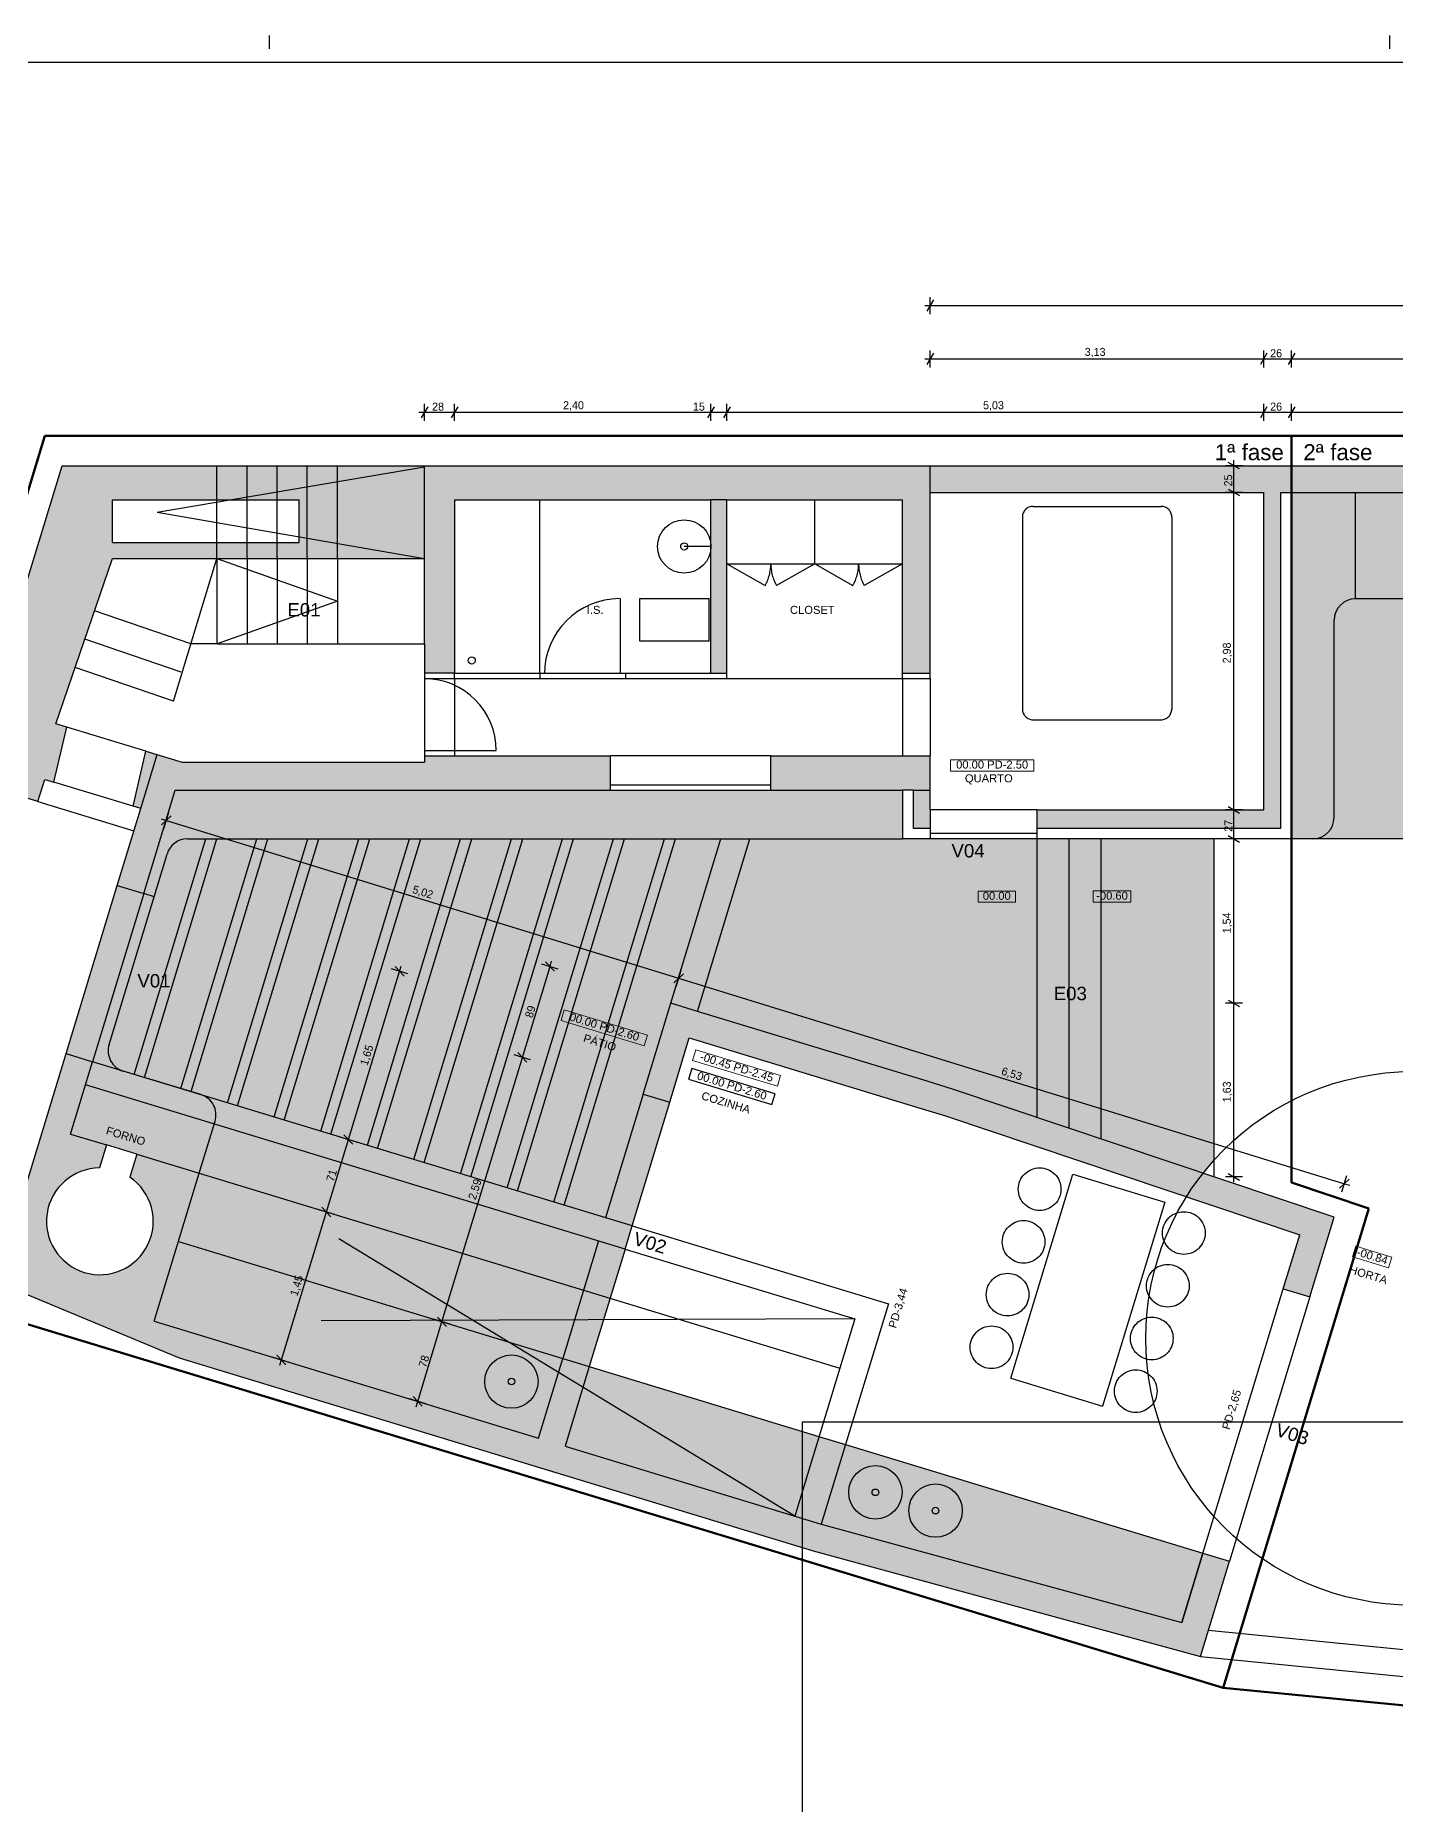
# Model space of a CAD drawing. Header units: metres. Extents: x 0 to 1.05, y 0 to 0.59.
# Drawn here: x 0.1712 to 0.4262, y 0.2624 to 0.594 of the extents above; entities that cross this region are included whole.
import ezdxf
from ezdxf.xclip import XClip

# ---------------------------------------------------------------- set-up
doc = ezdxf.new("R2010")
doc.units = ezdxf.units.M
doc.header["$MEASUREMENT"] = 0
doc.header["$XCLIPFRAME"] = 0
for name, pattern in [('J-Tracejado Curto', [0.00105, 0.0007, -0.0003499999999999999]), ('J-Tracejado Largo', [0.0036, 0.0024, -0.0012]), ('Ponteado', [0.00025, 0, -0.00025]), ('Wipeout_Contour', [1, 0, -1])]:
    doc.linetypes.add(name, pattern=pattern)
for name, color, linetype in [('A-Folha rótulo', 7, 'Continuous'), ('A-Percursos', 7, 'Continuous'), ('A-Processo Vinha', 7, 'Continuous')]:
    doc.layers.add(name, color=color, linetype=linetype)
doc.styles.add('GENERATED_STYLE_2', font='')
doc.styles.add('GENERATED_STYLE_4', font='')
doc.styles.get('GENERATED_STYLE_2').set_extended_font_data('Swis721 BT')
doc.styles.get('GENERATED_STYLE_4').set_extended_font_data('Arial')
picture_1 = doc.add_image_def('image1.jpg', size_in_pixel=(3264, 2448))

# ---------------------------------------------------------------- blocks, each defined once
blk = doc.blocks.new('Desenho_1_2', base_point=(-1.335628882777242, -1.184958488912059))
at = {"color": 254, "linetype": 'Wipeout_Contour', "lineweight": 0, "ltscale": 3.864155545903943}
blk.add_wipeout([(0, 0), (1.054999999999999, 0), (1.054999999999999, 0.5939999999999417), (0, 0.5939999999999417)], dxfattribs=at)
at = {"layer": 'A-Percursos', "linetype": 'Continuous', "lineweight": 0, "ltscale": 1000, "true_color": 0xe5e5e5}
for points in [[(0.09754132477195476, 0.4729252876885703), (0.1062734910135223, 0.5016263202959457), (0.1670240100324683, 0.4831432350846268), (0.1585247015573426, 0.455207563346782, 0.4142135623730951), (0.1590572046604297, 0.4542093447108098), (0.1688155557469373, 0.4512404081886767), (0.1716856590076743, 0.4503671915645202), (0.1729540901467632, 0.4545362926187237), (0.1746761521032043, 0.4540123626442303), (0.1770741877365276, 0.4643355216131899), (0.1750651154540157, 0.4649467732500985), (0.1856560805117473, 0.4959413389196194), (0.2106560805117537, 0.4959413389196203), (0.210656080511753, 0.4989413389196291), (0.1856560805117529, 0.4989413389196216), (0.1856560805117522, 0.50694133891962), (0.1940560805117413, 0.5069413389196202), (0.1940560805117424, 0.5133413389196209), (0.1762116537829417, 0.5133413389196197), (0.1685375855143401, 0.4881180807365717), (0.1028122208434494, 0.5081147414297624), (0.09256647912000915, 0.4744388631704424)], [(0.1940560787399004, 0.5133413330959005), (0.1940560846487038, 0.5069413363361073), (0.2076035344041294, 0.5069413366995854), (0.2441227460465769, 0.5131413369596143), (0.2441227445006917, 0.5069413369116431), (0.2497560795192879, 0.5069413370803573), (0.281087576534105, 0.5069413379947516), (0.2846875765341059, 0.5069413380845995), (0.3389321184844665, 0.5069413417748196), (0.3389321184844658, 0.5083413382951567), (0.3389321184844658, 0.5133413403906939), (0.336132116989976, 0.5133413404719178), (0.2497560870349638, 0.5133413361210699)], [(0.2441227471784124, 0.4959413389196214), (0.244122747178418, 0.513141338919622), (0.2076035314921434, 0.5069413389196189), (0.2206560805117466, 0.5069413389196202), (0.2206560805117483, 0.5000191019023104)], [(0.2441227445835359, 0.5069413362732911), (0.2441227417579936, 0.4959413432614486), (0.2497560791372264, 0.4959413404359063), (0.2497560791372264, 0.5069413376860621)], [(0.3389321184844665, 0.5069413417748196), (0.3361321163375299, 0.5069413414312078), (0.3337321184844722, 0.5069413405451981), (0.3337321184844408, 0.4744151254817424), (0.3389321184844394, 0.4744151254817424)], [(0.2441227471784055, 0.4959413389196228), (0.2206560805117457, 0.5000191019023104), (0.2206560805117492, 0.49894133891962), (0.2106560805117534, 0.4989413389196184), (0.2106560805117472, 0.4959413389196214), (0.2168560805117485, 0.4959413389196217)], [(0.1891936366734539, 0.4433239282863559), (0.1865520356744201, 0.4346414681338047), (0.1915268803051648, 0.4331278918195804), (0.1941684836910103, 0.4418103539611413), (0.1962996558711769, 0.4488151242112526), (0.1987345581864983, 0.4577413390938461), (0.1919030549472462, 0.4598239026615385), (0.1895050189267296, 0.4495007422199533), (0.1909400707291733, 0.449064134700528)], [(0.2790321184844207, 0.4589413389200323), (0.2441227471784053, 0.4589413389200578), (0.2441227471784053, 0.4577413389200646), (0.1987345581391042, 0.457741338920101), (0.197306653260952, 0.4525067199811457), (0.1974228063739714, 0.4525067186032958), (0.2790321184844207, 0.4525067186032321)], [(0.3389321184844267, 0.4589413389199881), (0.3090321184844291, 0.4589413389200101), (0.3090321184844211, 0.4525067186032088), (0.3337321184844255, 0.4525067186031888), (0.3357321187496638, 0.4525067186031873), (0.3389321184844212, 0.4525067186031873)], [(0.1632333842091649, 0.3662427035192051), (0.1617198087272931, 0.3612678578672599), (0.1981389960400199, 0.346110967732034), (0.2640040146111295, 0.3260718179378523), (0.2655175900930007, 0.3310466635897971), (0.1934779982484909, 0.3529644008561315), (0.2019190922820064, 0.3807087323765947), (0.1902473390216739, 0.3842598133148323), (0.1889344263955799, 0.3799445097521519, -6.513130671390904), (0.1831942198741059, 0.3816909430004651), (0.1845071325001995, 0.3860062465631455), (0.1778102248918119, 0.3880437520195115), (0.1819368837776121, 0.4016073246731178), (0.1769620381256669, 0.4031209001549896), (0.1664026834419117, 0.3684142334806169), (0.1644892812680867, 0.3689963778967214), (0.1636160646439297, 0.3661262746359839)]]:
    blk.add_hatch(color=254, dxfattribs=at).paths.add_polyline_path(points)
at = {"layer": 'A-Percursos', "linetype": 'Continuous', "lineweight": 0, "ltscale": 1000}
for color, points in [(9, [(0.3389321184844658, 0.5083413312119054), (0.401436473669682, 0.5083413388823372), (0.4014364702003792, 0.4842456746702195), (0.4046364724029061, 0.4849984609443103), (0.4046364670130034, 0.5083413392750349), (0.5256725102703541, 0.5083413417592189), (0.5308725079040388, 0.5083413358744642), (0.6023100369945367, 0.5083413415536937), (0.610830744631071, 0.5083413409207975), (0.6190912992168625, 0.5083413389198952), (0.6983889834069066, 0.508341338919964), (0.6985889834069097, 0.5083413389199696), (0.7021005751976532, 0.5083413389199731), (0.7300127710821966, 0.5083413389199989), (0.731249496960972, 0.50834133892), (0.8010636832067473, 0.5083413389200653), (0.7942563616060365, 0.4377271251151489), (0.7940545495969964, 0.4356336738004258), (0.7902466720944124, 0.3961335161933104), (0.7952227606608826, 0.3956451079842773), (0.7994308319475683, 0.4385185385066679), (0.7996398842300718, 0.4406484426596322), (0.806774766738243, 0.5133413389200641), (0.7349698246787408, 0.5133413389199821), (0.7333643574459945, 0.513341338919981), (0.7021005751976532, 0.5133413389199584), (0.6985889834069101, 0.5133413389199553), (0.6108307426847055, 0.5133413394773074), (0.525672509187695, 0.5133413349736387), (0.3389321184844658, 0.5133413403906939)]), (252, [(0.2978245534469717, 0.5069413376860636), (0.2978245534469717, 0.4744151251325692), (0.300824553210749, 0.4744151251325692), (0.300824553210749, 0.5069413376860636)]), (252, [(0.2441227417579936, 0.4959413432614486), (0.2441227472251606, 0.4744151254817466), (0.2497560791372264, 0.4744151254817475), (0.2497560791372264, 0.4959413432614486)]), (9, [(0.3589321198819304, 0.4453814578699284), (0.4046364719891196, 0.4453814578530548), (0.4046364715095072, 0.448815125316582), (0.4046364724029061, 0.4849984609443103), (0.4014364702003792, 0.4842456746702195), (0.401436470884601, 0.4488151250073245), (0.3589321198819297, 0.4488151247888208)]), (9, [(0.3357321187496638, 0.445381457878494), (0.3389321184844181, 0.4453814578773125), (0.3389321184844181, 0.4488151254817483), (0.3389321184844212, 0.4525067186031873), (0.3357321187496638, 0.4525067186031873)]), (252, [(0.2851387442872604, 0.3955378062166497), (0.2901135897263967, 0.3940242309282711), (0.2952917880236303, 0.4110440204117207), (0.2903169423539425, 0.4125575961947427)]), (252, [(0.2952917878709984, 0.4110440207128712), (0.2937782123891266, 0.406069175060926), (0.3368297613001896, 0.3929709256985743), (0.3383433367820616, 0.3979457713505201)]), (252, [(0.3383433367820612, 0.3979457713505195), (0.3368297613001896, 0.3929709256985743), (0.3418046069521345, 0.3914573502167025), (0.3433181824340148, 0.3964321958686452)]), (252, [(0.3418046072070569, 0.3914573494068425), (0.4081915386060813, 0.3691688934337807), (0.4097051138698808, 0.3741437383689614), (0.3433181828226841, 0.3964321954984182)]), (252, [(0.4081915386060813, 0.3691688934337807), (0.4131228999771617, 0.3675132598852746), (0.4146364752148248, 0.3724881047345567), (0.4097051138698808, 0.3741437383689614)]), (252, [(0.4081915392108424, 0.3691688942080527), (0.4051090609326611, 0.3590373517841243), (0.4100836650985213, 0.357523849803816), (0.4131228999771617, 0.3675132600121489)]), (252, [(0.2704924357449459, 0.3295330881079253), (0.2750331621905611, 0.344457625063761), (0.2700583165386161, 0.3459712005456324), (0.2655175900930007, 0.3310466635897971)]), (252, [(0.2640040146111295, 0.3260718179378523), (0.3120304091741373, 0.3114599930936288), (0.3135439846560086, 0.3164348387455735), (0.2704924357449459, 0.3295330881079253), (0.2655175900930007, 0.3310466635897971)]), (252, [(0.3120304091741373, 0.3114599930936288), (0.3170052548260753, 0.309946417611759), (0.389574322514362, 0.2901133947292813), (0.3950032371102219, 0.3079572436125855), (0.3900286328374449, 0.3094707456558794), (0.386070050807934, 0.2964596108738686), (0.3185188303079534, 0.3149212632637013), (0.3135439846560086, 0.3164348387455735)])]:
    blk.add_hatch(color=color, dxfattribs=at).paths.add_polyline_path(points)
at = {"layer": 'A-Percursos', "linetype": 'Continuous', "lineweight": 0, "ltscale": 1000, "true_color": 0x595505}
for points in [[(0.5308725079040388, 0.5083413358744642), (0.4066364710104087, 0.5083413381991684), (0.4066364754590319, 0.443381458571265), (0.4106364754590319, 0.443381458571265, 0.4142135623730951), (0.4146364754590324, 0.4473814585712637), (0.4146364754590335, 0.4843814585711428, -0.4142135623730951), (0.4186364754590339, 0.4883814585711446), (0.5765005751976424, 0.4883814585711386), (0.5845005751976431, 0.4883814585711379), (0.6679244866313803, 0.4883814585711357, -0.4142135623730951), (0.6719244866313745, 0.4843814585711419), (0.6719244866313776, 0.4433814585712645), (0.6719244866313807, 0.4027229340167562), (0.6739149220579708, 0.4025275707331442), (0.6974035708290627, 0.4002221357060805), (0.6974035708290622, 0.4052461615091387), (0.6974035708290627, 0.4213230463103412), (0.697403570829064, 0.5083413390248992), (0.5845979008515156, 0.508341340130446), (0.5845005751976438, 0.5083413401378547)], [(0.1865520356744201, 0.4346414673014518), (0.1769620381256667, 0.4031209001549896), (0.1819368837776121, 0.4016073246731178), (0.1806139717163835, 0.3972591547968651), (0.1778102248918119, 0.3880437520195115), (0.1845071325001995, 0.3860062465631455), (0.1902473390216739, 0.3842598133148323), (0.1980905859819968, 0.3818735390205197), (0.1980905859819968, 0.3966926299652618), (0.1876770902990872, 0.3998608914248043, -0.4142135623730951), (0.1850145747836462, 0.404851984604663), (0.1958742492354355, 0.4405457474034755, -0.3301271688888013), (0.1997010535830857, 0.4433814585712661), (0.1974228063739714, 0.4525067186032958), (0.1915268813263655, 0.4331278918195804)], [(0.1997010535830857, 0.4433814585712661), (0.3337321184844255, 0.4433814588246008), (0.3337321184844255, 0.4525067185076681), (0.1973066533079799, 0.4525067199811457)], [(0.1980905859819968, 0.3818735390205197), (0.2019190922820064, 0.3807087323765947), (0.2028424808476283, 0.383743741628368), (0.2047228391065785, 0.3899241351539482), (0.2048814623355981, 0.3904455006825511, 0.4142135623730951), (0.202218946820157, 0.3954365938624098), (0.1980905859819968, 0.3966926299652618)], [(0.2700583165386161, 0.3459712005456324), (0.1980187246941063, 0.3678889378119672), (0.1934779982484909, 0.3529644008561315), (0.2655175900930007, 0.3310466635897971)], [(0.2750331621905611, 0.344457625063761), (0.2704924357449459, 0.3295330881079253), (0.3185188303079538, 0.314921263263702), (0.3230595567535692, 0.3298458002195372)], [(0.3230595567535692, 0.3298458002195375), (0.3185188303079538, 0.3149212632637017), (0.386070050807934, 0.2964596108738689), (0.3900286328374449, 0.3094707456558794)]]:
    blk.add_hatch(color=58, dxfattribs=at).paths.add_polyline_path(points)
at = {"layer": 'A-Percursos', "linetype": 'Continuous', "lineweight": 0, "ltscale": 1000, "true_color": 0x2c2a02}
for points in [[(0.4146364754590321, 0.4473814585712645, -0.4142135623730951), (0.4106364754590319, 0.4433814585712652), (0.4307321184844755, 0.4433814585712652), (0.4307321184844755, 0.4453814585712643), (0.5892515705188162, 0.4453814585712641), (0.5892515705188162, 0.4433814585712645), (0.6719244866313776, 0.4433814585712645), (0.6719244866313745, 0.4843814585711446, 0.4142135623730951), (0.6679244866313776, 0.4883814585711357), (0.4186364754590339, 0.4883814585711446, 0.4142135623730951), (0.4146364754590335, 0.4843814585711441)], [(0.1850145747836462, 0.4048519846046628, 0.4142135623730951), (0.1876770902990874, 0.3998608914248041), (0.202218946820157, 0.3954365938624098, -0.4142135623730951), (0.2048814623355981, 0.3904455006825509), (0.2047228391065785, 0.3899241351539482), (0.2028424808476277, 0.3837437416283671), (0.2019190922820064, 0.3807087323765947), (0.1980187246941063, 0.3678889378119672), (0.2244434023472104, 0.3598493428153937), (0.2598661396079081, 0.3490721267227459), (0.2700583165386161, 0.3459712005456324), (0.2750331621905611, 0.344457625063761), (0.2817372766030333, 0.3664928224057415), (0.2830601886642619, 0.3708409922819949), (0.2901135897263967, 0.3940242309282711), (0.2851387440385995, 0.3955378062923034), (0.2903169422190532, 0.4125575961947427), (0.2952917878709986, 0.4110440207128716), (0.3331771509127341, 0.3995175612740018), (0.3427441617818592, 0.3966068391934792), (0.3433181748208807, 0.3964321981849088), (0.3561321184845199, 0.3921301009271931), (0.3621321184845216, 0.3901156872366176), (0.3681321184845234, 0.3881012735460418), (0.3900850792496189, 0.3807308834230363, -0.01589452107274933), (0.3921321184844748, 0.3831619240073798), (0.3921321184844748, 0.443381458571265), (0.3337321184844255, 0.4433814579900026), (0.1997010535830857, 0.4433814585712661, 0.3301271688888421), (0.1958742492354355, 0.4405457474034755)]]:
    blk.add_hatch(color=38, dxfattribs=at).paths.add_polyline_path(points)
at = {"color": 169, "linetype": 'J-Tracejado Largo', "lineweight": 50, "ltscale": 1000, "true_color": 0x1f3355}
for p, q in [((0.172966845033736, 0.5189207519729151), (0.1262961495362753, 0.3655615056445649)), ((0.3389321126290438, 0.5189207519729151), (0.172966845033736, 0.5189207519729151)), ((0.3389321126290438, 0.5189207519729151), (0.813985082731325, 0.5189207519729151)), ((0.4066364666034852, 0.3789466625092383), (0.4066364666034852, 0.5189207519729151)), ((0.4211572897295134, 0.3740715195324603), (0.4066364666034852, 0.3789466625092383)), ((0.3938326941474139, 0.2842605980139711), (0.4211572897295134, 0.3740715195324603)), ((0.1262961495362753, 0.3655615056445649), (0.3938326941474139, 0.2842605980139711)), ((0.7871637394797693, 0.2456547522083539), (0.3938326941474139, 0.2842605980139711))]:
    blk.add_line(p, q, dxfattribs=at)
at = {"linetype": 'Continuous', "ltscale": 1000}
for p, q in [((0.1685375894070522, 0.4881180841409765), (0.1762116529426839, 0.5133413355625486)), ((0.1762116529426839, 0.5133413355625486), (0.2497560731975535, 0.5133413355625486)), ((0.2497560731975535, 0.5133413355625486), (0.8067747653064865, 0.5133413355625486)), ((0.3389321126290438, 0.5083413384682778), (0.3389321126290438, 0.5133413355625486)), ((0.3389321126290438, 0.5083413384682778), (0.4014364702542732, 0.5083413384682778)), ((0.3389321126290438, 0.4734151205207062), (0.3389321126290438, 0.5083413384682778)), ((0.4014364702542732, 0.4488151178384946), (0.4014364702542732, 0.5083413384682778)), ((0.4046364740540729, 0.4453814566793024), (0.4046364740540729, 0.5083413384682778)), ((0.4046364740540729, 0.5083413384682778), (0.4066364666034852, 0.5083413384682778)), ((0.4066364666034852, 0.5083413384682778), (0.8010636876981847, 0.5083413384682778)), ((0.4066364823242253, 0.4433814641298901), (0.4066364823242253, 0.5083413384682778)), ((0.4186364690621792, 0.4883814536990672), (0.4186364690621792, 0.5083413384682778)), ((0.1856560761777887, 0.4989413420445599), (0.1856560761777887, 0.5069413436836893)), ((0.1856560761777887, 0.5069413436836893), (0.2206560872791644, 0.5069413436836893)), ((0.2206560872791644, 0.4989413420445599), (0.2206560872791644, 0.5069413436836893)), ((0.2497560731975535, 0.5069413436836893), (0.2497560731975535, 0.4744151325161524)), ((0.2497560731975535, 0.5069413436836893), (0.2978245468552556, 0.5069413436836893)), ((0.2657588118845812, 0.4744151325161524), (0.2657588118845812, 0.5069413436836893)), ((0.2978245468552556, 0.4744151325161524), (0.2978245468552556, 0.5069413436836893)), ((0.3008245514001141, 0.5069413436836893), (0.2978245468552556, 0.5069413436836893)), ((0.3008245514001141, 0.4744151325161524), (0.3008245514001141, 0.5069413436836893)), ((0.3008245514001141, 0.5069413436836893), (0.3337321162798318, 0.5069413436836893)), ((0.3337321162798318, 0.4734151205207062), (0.3337321162798318, 0.5069413436836893)), ((0.1856560761777887, 0.4989413420445599), (0.2206560872791644, 0.4989413420445599)), ((0.2978245468552556, 0.4981958488305552), (0.2928245497609849, 0.4981958488305552)), ((0.1750651079292133, 0.4649467665939485), (0.1856560761777887, 0.4959413374997014)), ((0.1856560761777887, 0.4959413374997014), (0.2168560857145409, 0.4959413374997014)), ((0.2052734531834869, 0.4799413342214428), (0.2052734531834869, 0.4959413374997014)), ((0.2109067760114915, 0.4959413374997014), (0.2109067760114915, 0.4799413342214428)), ((0.2165401145602363, 0.4959413374997014), (0.2165401145602363, 0.4799413342214428)), ((0.2168560857145409, 0.4959413374997014), (0.2441227503695489, 0.4959413374997014)), ((0.222173453108981, 0.4959413374997014), (0.222173453108981, 0.4799413342214428)), ((0.2278067759369857, 0.4959413374997014), (0.2278067759369857, 0.4799413342214428)), ((0.2441227503695489, 0.4799413342214428), (0.2441227503695489, 0.4959413374997014)), ((0.3008245514001141, 0.4949413412249953), (0.3172783338399729, 0.4949413412249953)), ((0.3172783338399729, 0.4949413412249953), (0.3337321162798318, 0.4949413412249953)), ((0.2844740227809167, 0.4804151258851293), (0.2844740227809167, 0.4884151275242586)), ((0.2844740227809167, 0.4884151275242586), (0.2974740215143167, 0.4884151275242586)), ((0.2974740215143167, 0.4804151258851293), (0.2974740215143167, 0.4884151275242586)), ((0.6679244886661652, 0.4883814536990672), (0.4186364690621792, 0.4883814536990672)), ((0.4146364682426145, 0.4473814649494547), (0.4146364682426145, 0.4843814528795026)), ((0.2052734531834869, 0.4799413342214428), (0.2441227503695489, 0.4799413342214428)), ((0.2441227503695489, 0.4799413342214428), (0.2441227503695489, 0.4734151205207062)), ((0.2974740215143167, 0.4804151258851293), (0.2844740227809167, 0.4804151258851293)), ((0.2497560731975535, 0.4744151325161524), (0.2441227503695489, 0.4744151325161524)), ((0.2497560731975535, 0.4744151325161524), (0.2657588118845812, 0.4744151325161524)), ((0.2497560731975535, 0.4734151205207062), (0.2497560731975535, 0.4744151325161524)), ((0.2657588118845812, 0.4744151325161524), (0.2657588118845812, 0.4734151205207062)), ((0.2657588118845812, 0.4744151325161524), (0.2818218238889681, 0.4744151325161524)), ((0.2818218238889681, 0.4744151325161524), (0.2818218238889681, 0.4734151205207062)), ((0.2818218238889681, 0.4744151325161524), (0.3008245514001141, 0.4744151325161524)), ((0.3008245514001141, 0.4734151205207062), (0.3008245514001141, 0.4744151325161524)), ((0.3337321162798318, 0.4744151325161524), (0.3389321126290438, 0.4744151325161524)), ((0.2441227503695489, 0.4734151205207062), (0.2497560731975535, 0.4734151205207062)), ((0.2497560731975535, 0.4734151205207062), (0.2657588118845812, 0.4734151205207062)), ((0.2657588118845812, 0.4734151205207062), (0.2818218238889681, 0.4734151205207062)), ((0.2818218238889681, 0.4734151205207062), (0.3008245514001141, 0.4734151205207062)), ((0.3337321162798318, 0.4734151205207062), (0.3389321126290438, 0.4734151205207062)), ((0.1746761453788473, 0.4540123630581975), (0.1770741870663756, 0.4643355284999875)), ((0.1770741870663756, 0.4643355284999875), (0.1750651079292133, 0.4649467665939485)), ((0.1895050164061939, 0.4495007464743814), (0.1919030580937222, 0.4598238961954314)), ((0.1919030580937222, 0.4598238961954314), (0.1987345528455282, 0.4577413383192661)), ((0.1987345528455282, 0.4577413383192661), (0.2441227503695489, 0.4577413383192661)), ((0.2441227503695489, 0.4589413338489135), (0.2790321156837848, 0.4589413338489135)), ((0.2441227503695489, 0.4589413338489135), (0.2441227503695489, 0.4577413383192661)), ((0.2790321156837848, 0.4525067249004596), (0.2790321156837848, 0.4589413338489135)), ((0.3090321139701496, 0.4589413338489135), (0.2790321156837848, 0.4589413338489135)), ((0.3090321139701496, 0.4525067249004596), (0.3090321139701496, 0.4589413338489135)), ((0.3090321139701496, 0.4589413338489135), (0.3389321126290438, 0.4589413338489135)), ((0.3389321126290438, 0.4488151178384946), (0.3389321126290438, 0.4589413338489135)), ((0.1716856518817202, 0.450367195062346), (0.1729540955135539, 0.4545362881619097)), ((0.1729540955135539, 0.4545362881619097), (0.1746761453788473, 0.4540123630581975)), ((0.1716856518817202, 0.450367195062346), (0.1590571971187085, 0.4542093439310488)), ((0.1915268765050185, 0.4331278944043101), (0.1974227985748514, 0.4525067249004596)), ((0.1974227985748514, 0.4525067249004596), (0.2790321156837848, 0.4525067249004596)), ((0.2790321156837848, 0.4535067211751658), (0.3090321139701496, 0.4535067211751658)), ((0.2790321156837848, 0.4525067249004596), (0.3090321139701496, 0.4525067249004596)), ((0.3090321139701496, 0.4525067249004596), (0.3337321162798318, 0.4525067249004596)), ((0.3337321162798318, 0.4525067249004596), (0.3337321162798318, 0.4433814641298901)), ((0.3357321245499841, 0.4525067249004596), (0.3337321162798318, 0.4525067249004596)), ((0.3357321245499841, 0.4525067249004596), (0.3357321245499841, 0.4453814566793024)), ((0.3357321245499841, 0.4525067249004596), (0.3389321126290438, 0.4525067249004596)), ((0.1865520325948309, 0.4346414715357743), (0.1909400684410984, 0.4490641343609179)), ((0.1909400684410984, 0.4490641343609179), (0.1895050164061939, 0.4495007464743814)), ((0.3389321126290438, 0.4488151178384946), (0.3389321126290438, 0.4433814641298901)), ((0.358932116726867, 0.4488151178384946), (0.3389321126290438, 0.4488151178384946)), ((0.358932116726867, 0.4488151178384946), (0.358932116726867, 0.4433814641298901)), ((0.358932116726867, 0.4488151178384946), (0.4014364702542732, 0.4488151178384946)), ((0.3357321245499841, 0.4453814566793024), (0.3389321126290438, 0.4453814566793024)), ((0.358932116726867, 0.4453814566793024), (0.4046364740540729, 0.4453814566793024)), ((0.1997010482231836, 0.4433814641298901), (0.3337321162798318, 0.4433814641298901)), ((0.3391657857091763, 0.4433814641298901), (0.3337321162798318, 0.4433814641298901)), ((0.358932116726867, 0.4443814604045962), (0.3389321126290438, 0.4443814604045962)), ((0.358932116726867, 0.4433814641298901), (0.3389321126290438, 0.4433814641298901)), ((0.358932116726867, 0.4433814641298901), (0.358932116726867, 0.3911900377446769)), ((0.4066364823242253, 0.4433814641298901), (0.358932116726867, 0.4433814641298901)), ((0.364932125816584, 0.4433814641298901), (0.364932125816584, 0.3891756292766369)), ((0.370932119185561, 0.4433814641298901), (0.370932119185561, 0.387161220808597)), ((0.3921321188130316, 0.380043624308585), (0.3921321188130316, 0.4433814641298901)), ((0.4106364831437899, 0.4433814641298901), (0.4066364823242253, 0.4433814641298901)), ((0.4307321165033493, 0.4433814641298901), (0.4106364831437899, 0.4433814641298901)), ((0.1850145756592278, 0.4048519896794455), (0.1958742427967716, 0.4405457413185748)), ((0.1769620353068448, 0.4031209003886222), (0.1865520325948309, 0.4346414715357743)), ((0.1865520325948309, 0.4346414715357743), (0.1915268765050185, 0.4331278944043101)), ((0.1934402792182245, 0.4325457396794454), (0.1915268765050185, 0.4331278944043101)), ((0.2851387428325343, 0.3955378127756713), (0.2903169345152943, 0.4125575890196214)), ((0.2952917941462219, 0.4110440276088973), (0.2903169345152943, 0.4125575890196214)), ((0.3383433394726172, 0.3979457742501724), (0.2952917941462219, 0.4110440276088973)), ((0.2901135867427219, 0.3940242356442072), (0.2937782170147578, 0.4060691679779697)), ((0.2937782170147578, 0.4060691679779697), (0.3368297623411531, 0.3929709303399848)), ((0.1664026814665139, 0.3684142382966164), (0.1769620353068448, 0.4031209003886222)), ((0.1769620353068448, 0.4031209003886222), (0.1819368792170324, 0.4016073232571581)), ((0.1778102321156091, 0.3880437517136347), (0.1819368792170324, 0.4016073232571581)), ((0.2022189448328682, 0.3954365869304766), (0.1876770873566505, 0.3998608905240441)), ((0.2851387428325343, 0.3955378127756713), (0.2901135867427219, 0.3940242356442072)), ((0.3433181833828049, 0.3964321971187083), (0.3383433394726172, 0.3979457742501724)), ((0.4146364682426145, 0.3724881108736853), (0.3433181833828049, 0.3964321971187083)), ((0.3368297623411531, 0.3929709303399848), (0.3418046062513407, 0.3914573532085207)), ((0.3418046062513407, 0.3914573532085207), (0.4081915307679465, 0.3691688967020714)), ((0.1778102321156091, 0.3880437517136347), (0.1845071258910901, 0.3860062494784585)), ((0.2019190874371168, 0.380708737378704), (0.2048814565302909, 0.3904455034958154)), ((0.1845071258910901, 0.3860062494784585), (0.1831942240063894, 0.3816909377756714)), ((0.1902473340307081, 0.3842598167453445), (0.1845071258910901, 0.3860062494784585)), ((0.1902473340307081, 0.3842598167453445), (0.1889344321460075, 0.3799445050425573)), ((0.1902473340307081, 0.3842598167453445), (0.2019190874371168, 0.380708737378704)), ((0.1934779932736092, 0.3529643980372167), (0.2019190874371168, 0.380708737378704)), ((0.4100836633198622, 0.3575238528330111), (0.4146364682426145, 0.3724881108736853)), ((0.4051090552207753, 0.359037351360775), (0.4081915307679465, 0.3691688967020714)), ((0.1980187246680016, 0.3678889454885197), (0.270058324243616, 0.3459711997532361)), ((0.1617198031405715, 0.3612678571215693), (0.1981389883293992, 0.3461109728530383)), ((0.3992876180173088, 0.3399033242287148), (0.4051090552207753, 0.359037351360775)), ((0.4051090552207753, 0.359037351360775), (0.4100836633198622, 0.3575238528330111)), ((0.4100836633198622, 0.3575238528330111), (0.3950032447309439, 0.3079572398105759)), ((0.1934779932736092, 0.3529643980372167), (0.2655175928492236, 0.3310466680226732)), ((0.1981389883293992, 0.3461109728530383), (0.3170052488645301, 0.3099464164908324)), ((0.2655175928492236, 0.3310466680226732), (0.270058324243616, 0.3459711997532361)), ((0.270058324243616, 0.3459711997532361), (0.2750331681538036, 0.344457622621772)), ((0.2750331681538036, 0.344457622621772), (0.2704924367594113, 0.3295330908912091)), ((0.2750331681538036, 0.344457622621772), (0.318084713480199, 0.3313593692630471)), ((0.3860700442415894, 0.2964596093209829), (0.3992876180173088, 0.3399033242287148)), ((0.2704924367594113, 0.3295330908912091), (0.3185188259959942, 0.3149212604010201)), ((0.318084713480199, 0.3313593692630471), (0.3230595573903866, 0.329845807852323)), ((0.3230595573903866, 0.329845807852323), (0.3185188259959942, 0.3149212604010201)), ((0.3230595573903866, 0.329845807852323), (0.3900286366318571, 0.3094707383383398)), ((0.3185188259959942, 0.3149212604010201), (0.3860700442415894, 0.2964596093209829)), ((0.3170052488645301, 0.3099464164908324), (0.389574322965095, 0.2901133980938413)), ((0.3900286366318571, 0.3094707383383398), (0.3860700442415894, 0.2964596093209829)), ((0.3900286366318571, 0.3094707383383398), (0.3950032447309439, 0.3079572398105759)), ((0.389574322965095, 0.2901133980938413), (0.3950032447309439, 0.3079572398105759)), ((0.3910738143134726, 0.2950419287038358), (0.6587765428677006, 0.2687666296372455)), ((0.389574322965095, 0.2901133980938413), (0.6582831002789493, 0.2637393570589845))]:
    blk.add_line(p, q, dxfattribs=at)
at = {"linetype": 'Ponteado', "ltscale": 1000}
for p, q in [((0.1940560763268004, 0.504641336531125), (0.2441227503695489, 0.5131413363076074)), ((0.2441227503695489, 0.4959413374997014), (0.2441227503695489, 0.5131413363076074)), ((0.1940560763268004, 0.504641336531125), (0.2441227503695489, 0.4959413374997014)), ((0.3008245514001141, 0.5069413436836893), (0.2978245468552556, 0.5069413436836893)), ((0.3172783338399729, 0.4949413412249953), (0.3172783338399729, 0.5069413436836893)), ((0.3582145592679347, 0.5057136796515503), (0.3822145484645825, 0.5057136796515503)), ((0.3562145509977823, 0.503713687102138), (0.3562145509977823, 0.4677136797260563)), ((0.3842145567347348, 0.503713687102138), (0.3842145567347348, 0.4677136797260563)), ((0.2052022539517915, 0.4959413374997014), (0.2278067759369857, 0.4879413358605721)), ((0.3008245514001141, 0.4949413412249953), (0.3079788715488874, 0.4908796365007266)), ((0.3172783338399729, 0.4949413412249953), (0.3101240136911996, 0.4908796365007266)), ((0.3172783338399729, 0.4949413412249953), (0.3244326539887463, 0.4908796365007266)), ((0.3337321162798318, 0.4949413412249953), (0.3265777961310585, 0.4908796365007266)), ((0.2278067759369857, 0.4879413358605721), (0.2052734531834869, 0.4799413342214428)), ((0.2808218276142619, 0.4884151275242586), (0.2808218276142619, 0.4744151325161524)), ((0.2441227503695489, 0.4734151205207062), (0.2441227503695489, 0.4589413338489135)), ((0.2497560731975535, 0.4734151205207062), (0.2497560731975535, 0.4589413338489135)), ((0.3008245514001141, 0.4734151205207062), (0.3337321162798318, 0.4734151205207062)), ((0.3337321162798318, 0.4734151205207062), (0.3337321162798318, 0.4589413338489135)), ((0.3389321126290438, 0.4734151205207062), (0.3389321126290438, 0.4589413338489135)), ((0.1919030580937222, 0.4598238961954314), (0.1770741870663756, 0.4643355284999875)), ((0.3582145592679347, 0.465713687176644), (0.3822145484645825, 0.465713687176644)), ((0.1909400684410984, 0.4490641343609179), (0.1940175605136731, 0.4591792986910803)), ((0.2441227503695489, 0.4599413458443597), (0.2575965407666354, 0.4599413458443597)), ((0.1895050164061939, 0.4495007464743814), (0.1746761453788473, 0.4540123630581975)), ((0.1716856518817202, 0.450367195062346), (0.1896716405300048, 0.4448950412613542)), ((0.1897209564915479, 0.3992390566512882), (0.20315109039351, 0.4433814641298901)), ((0.1916343592047539, 0.3986569176471635), (0.2052416029641416, 0.4433814641298901)), ((0.1984617194019262, 0.3965797205433561), (0.2127009526321434, 0.4433814641298901)), ((0.2003751221151322, 0.3959975658184913), (0.214791465202775, 0.4433814641298901)), ((0.2072024823123046, 0.3939203687146838), (0.2222508148707767, 0.4433814641298901)), ((0.2091158850255106, 0.3933382297105591), (0.2243413274414083, 0.4433814641298901)), ((0.215943260943423, 0.3912610326067515), (0.2318006771094101, 0.4433814641298901)), ((0.217856663656629, 0.3906788936026269), (0.2338911896800417, 0.4433814641298901)), ((0.2246840238538013, 0.3886016964988194), (0.2413505393480435, 0.4433814641298901)), ((0.2265974265670073, 0.3880195417739547), (0.2434410519186751, 0.4433814641298901)), ((0.2334248024849198, 0.3859423446701472), (0.2509004015866769, 0.4433814641298901)), ((0.2353382051981258, 0.3853602056660225), (0.2529909141573085, 0.4433814641298901)), ((0.2421655653952981, 0.3832830085622149), (0.2604502638253103, 0.4433814641298901)), ((0.2440789681085041, 0.3827008695580903), (0.2625407763959418, 0.4433814641298901)), ((0.2509063283056765, 0.3806236567335427), (0.2700001260639436, 0.4433814641298901)), ((0.2528197310188825, 0.3800415177294181), (0.2720906386345752, 0.4433814641298901)), ((0.2596471069367949, 0.3779643206256105), (0.279549988302577, 0.4433814641298901)), ((0.2615605096500009, 0.3773821816214859), (0.2816405008732086, 0.4433814641298901)), ((0.2683878698471732, 0.3753049845176783), (0.2890998505412104, 0.4433814641298901)), ((0.2703012725603793, 0.3747228297928136), (0.2911903631118419, 0.4433814641298901)), ((0.2903169345152943, 0.4125575890196214), (0.2996949690651595, 0.4433814641298901)), ((0.1915268765050185, 0.4331278944043101), (0.1819368792170324, 0.4016073232571581)), ((0.3135439820858066, 0.3164348375324842), (0.1806139789416587, 0.3972591552076623)), ((0.2851387428325343, 0.3955378127756713), (0.2780853498348947, 0.3723545631869438)), ((0.2830601937450823, 0.3708409860554797), (0.2901135867427219, 0.3940242356442072)), ((0.3540181278014206, 0.3422760398040193), (0.3656610179290938, 0.3805440940681397)), ((0.3656610179290938, 0.3805440940681397), (0.382881642347948, 0.3753047958687977)), ((0.382881642347948, 0.3753047958687977), (0.3712387522202747, 0.3370367416046774)), ((0.2817372777489685, 0.3664928180059839), (0.2830601937450823, 0.3708409860554797)), ((0.2767624338387809, 0.368006395137448), (0.270058324243616, 0.3459711997532361)), ((0.2817372777489685, 0.3664928180059839), (0.2750331681538036, 0.344457622621772)), ((0.3247888230753638, 0.353394580367999), (0.1934779932736092, 0.3529643980372167)), ((0.3540181278014206, 0.3422760398040193), (0.3712387522202747, 0.3370367416046774))]:
    blk.add_line(p, q, dxfattribs=at)
at = {"linetype": 'J-Tracejado Curto', "ltscale": 1000}
for p, q in [((0.2052022539517915, 0.4959413374997014), (0.2052022539517915, 0.5133413355625486)), ((0.2109067760114915, 0.4959413374997014), (0.2109067760114915, 0.5133413355625486)), ((0.2165401145602363, 0.4959413374997014), (0.2165401145602363, 0.5133413355625486)), ((0.222173453108981, 0.4959413374997014), (0.222173453108981, 0.5133413355625486)), ((0.2278067759369857, 0.4959413374997014), (0.2278067759369857, 0.5133413355625486)), ((0.197072446162053, 0.4692201196415368), (0.2052022539517915, 0.4959413374997014)), ((0.2003343267946973, 0.4799413342214428), (0.1822951077205968, 0.4861054049543422)), ((0.1985235805140307, 0.474642171443983), (0.1804843614399302, 0.4808062421768824)), ((0.2052734531834869, 0.4799413342214428), (0.2003343267946973, 0.4799413342214428)), ((0.197072446162053, 0.4692201196415368), (0.1786736151592636, 0.4755070793994225)), ((0.2952917941462219, 0.4110440276088973), (0.3051303206136897, 0.4433814641298901)), ((0.2830601937450823, 0.3708409860554797), (0.1819368792170324, 0.4016073232571581)), ((0.2817372777489685, 0.3664928180059839), (0.1806139789416587, 0.3972591552076623)), ((0.2019190874371168, 0.380708737378704), (0.3219850762493142, 0.3441791768739714)), ((0.2830601937450823, 0.3708409860554797), (0.3310865829816653, 0.3562291712860307)), ((0.2817372777489685, 0.3664928180059839), (0.3247888230753638, 0.353394580367999)), ((0.3310865829816653, 0.3562291712860307), (0.3230595573903866, 0.329845807852323)), ((0.3247888230753638, 0.353394580367999), (0.3135439820858066, 0.3164348375324842))]:
    blk.add_line(p, q, dxfattribs=at)
at = {"linetype": 'Continuous', "ltscale": 1000}
for centre, radius in [((0.2928245531579801, 0.4981958443929131), 0.005000000000000114), ((0.2928245531579801, 0.4981958443929131), 0.0006638900196875892), ((0.2529994824339534, 0.4768231711003958), 0.0006638900196875892), ((0.2604275655972843, 0.3416474439506763), 0.004999999999999961), ((0.2604275655972843, 0.3416474439506763), 0.0006216608622556314), ((0.3286503496909381, 0.3208909540947926), 0.004999999999999961), ((0.3399323339804718, 0.3174584586965035), 0.004999999999999961), ((0.3286503496909381, 0.3208909540947926), 0.0006216608622556314), ((0.3399323339804718, 0.3174584586965035), 0.0006216608622556315)]:
    blk.add_circle(centre, radius, dxfattribs=at)
at = {"linetype": 'Ponteado', "ltscale": 1000}
for centre in [(0.3594456095887943, 0.3777244581464676), (0.3564391592047811, 0.367842805860318), (0.3864735066708409, 0.3695013362222843), (0.3534327088207676, 0.3579611535741685), (0.3834670562868274, 0.3596196839361343), (0.3504262584367541, 0.3480795012880187), (0.3804606059028142, 0.3497380316499847), (0.3774541555188007, 0.3398563793638354)]:
    blk.add_circle(centre, 0.003999999999999932, dxfattribs=at)
for centre, radius, start, end in [((0.3582145519047655, 0.5037136863141689), 0.00200000000000037, 90, 180), ((0.3822145519047653, 0.5037136863141691), 0.002000000000000899, 0, 90), ((0.3008245531579801, 0.4949413389196238), 0.008226891331622995, 330.4152419392284, 0), ((0.3172783358212261, 0.4949413389196238), 0.008226891331622995, 180, 209.5847580607716), ((0.3172783358212261, 0.4949413389196238), 0.008226891331622995, 330.4152419392284, 0), ((0.3337321184844722, 0.4949413389196238), 0.008226891331622995, 180, 209.5847580607716), ((0.2807218285229252, 0.4743151254817457), 0.01410035460547014, 90, 180), ((0.2441227471784033, 0.4599413389200504), 0.01347378656169724, 0, 90), ((0.3582145519047668, 0.4677136863141689), 0.002000000000000314, 180, 270), ((0.3822145519047655, 0.4677136863141691), 0.002000000000000424, 270, 0)]:
    blk.add_arc(centre, radius, start, end, dxfattribs=at)
at = {"linetype": 'Continuous', "ltscale": 1000}
for centre, radius, start, end in [((0.4186364754590335, 0.4843814585711441), 0.004000000000000253, 90, 180), ((0.4106364754590324, 0.4473814585712648), 0.003999999999999627, 270, 0), ((0.1997010535830854, 0.4393814585712668), 0.003999999999999627, 90, 163.0778415429678), ((0.1888413791312962, 0.4036876957724538), 0.003999999999999773, 163.0778415429651, 253.0778415429678), ((0.201054657987948, 0.3916097895147601), 0.003999999999999773, 343.0778415429651, 73.0778415429678), ((0.1832876712378024, 0.3716913796678678), 0.01, 90.53544466668616, 55.62023841924729)]:
    blk.add_arc(centre, radius, start, end, dxfattribs=at)
at = {"layer": 'A-Folha rótulo', "linetype": 'Continuous', "ltscale": 1000}
for p, q in [((0.2150000008195644, 0.594000003799799), (0.2150000008195644, 0.5914999973922936)), ((0.425000004544858, 0.594000003799799), (0.425000004544858, 0.5914999973922936)), ((0.005999993368976938, 0.5890000067055283), (1.049000006631022, 0.5890000067055283)), ((0.3395444983370284, 0.5444019964594801), (0.3383197426417992, 0.5422806712383467)), ((0.3389321126290438, 0.5417503477934333), (0.3389321126290438, 0.5449323356251334)), ((0.3378947953174543, 0.5433413338489134), (0.3389321126290438, 0.5433413338489134)), ((0.3389321126290438, 0.5433413338489134), (0.8067747653064865, 0.5433413338489134)), ((0.3395444983370284, 0.5344020022709386), (0.3383197426417992, 0.5322806770498051)), ((0.3389321126290438, 0.5317503536048918), (0.3389321126290438, 0.5349323257158519)), ((0.4020488402415178, 0.5344020022709386), (0.4008241002670286, 0.5322806770498051)), ((0.4014364702542732, 0.5317503536048918), (0.4014364702542732, 0.5349323257158519)), ((0.4072488523114699, 0.5344020022709386), (0.4060240966162406, 0.5322806770498051)), ((0.4066364823242253, 0.5317503536048918), (0.4066364823242253, 0.5349323257158519)), ((0.3378947953174543, 0.5333413396603718), (0.3389321126290438, 0.5333413396603718)), ((0.3389321126290438, 0.5333413396603718), (0.4014364702542732, 0.5333413396603718)), ((0.4014364702542732, 0.5333413396603718), (0.4066364823242253, 0.5333413396603718)), ((0.4066364823242253, 0.5333413396603718), (0.6983889876588457, 0.5333413396603718)), ((0.2447351203567935, 0.524401992361657), (0.2435103646615642, 0.5222806828612635)), ((0.2441227503695489, 0.5217503436956101), (0.2441227503695489, 0.5249323315273103)), ((0.2503684589055382, 0.524401992361657), (0.2491437032103089, 0.5222806828612635)), ((0.2497560731975535, 0.5217503436956101), (0.2497560731975535, 0.5249323315273103)), ((0.2984369325632403, 0.524401992361657), (0.297212176868011, 0.5222806828612635)), ((0.2978245468552556, 0.5217503436956101), (0.2978245468552556, 0.5249323315273103)), ((0.3014369213873587, 0.524401992361657), (0.3002121814128695, 0.5222806828612635)), ((0.3008245514001141, 0.5217503436956101), (0.3008245514001141, 0.5249323315273103)), ((0.4020488402415178, 0.524401992361657), (0.4008241002670286, 0.5222806828612635)), ((0.4014364702542732, 0.5217503436956101), (0.4014364702542732, 0.5249323315273103)), ((0.4072488523114699, 0.524401992361657), (0.4060240966162406, 0.5222806828612635)), ((0.4066364823242253, 0.5217503436956101), (0.4066364823242253, 0.5249323315273103)), ((0.2430854173372193, 0.5233413454718302), (0.2441227503695489, 0.5233413454718302)), ((0.2441227503695489, 0.5233413454718302), (0.2497560731975535, 0.5233413454718302)), ((0.2497560731975535, 0.5233413454718302), (0.2978245468552556, 0.5233413454718302)), ((0.2978245468552556, 0.5233413454718302), (0.3008245514001141, 0.5233413454718302)), ((0.3008245514001141, 0.5233413454718302), (0.4014364702542732, 0.5233413454718302)), ((0.4014364702542732, 0.5233413454718302), (0.4066364823242253, 0.5233413454718302)), ((0.4066364823242253, 0.5233413454718302), (0.6983889876588457, 0.5233413454718302)), ((0.3958575726283285, 0.5133413355625486), (0.3958575726283285, 0.5143786685948781)), ((0.3974485586838085, 0.5133413355625486), (0.3942665865728484, 0.5133413355625486)), ((0.3969182352388952, 0.512728965575304), (0.3947969100177617, 0.5139537055497932)), ((0.3958575726283285, 0.5083413384682778), (0.3958575726283285, 0.5133413355625486)), ((0.3974485586838085, 0.5083413384682778), (0.3942665865728484, 0.5083413384682778)), ((0.3947969100177617, 0.5089537084555225), (0.3969182352388952, 0.5077289684810332)), ((0.3958575726283285, 0.4488151178384946), (0.3958575726283285, 0.5083413384682778)), ((0.1952879849587534, 0.4453381460404592), (0.1962259000309942, 0.4483787572568719)), ((0.3974485586838085, 0.4488151178384946), (0.3942665865728484, 0.4488151178384946)), ((0.3947969100177617, 0.4494275035464793), (0.3969182352388952, 0.44820274785125)), ((0.3958575726283285, 0.4433814641298901), (0.3958575726283285, 0.4488151178384946)), ((0.1947656948120065, 0.4471642043219364), (0.1957569346345037, 0.4468584516486656)), ((0.1966547460988721, 0.4476914936640197), (0.1948591388908755, 0.4460254096333114)), ((0.1957569346345037, 0.4468584516486656), (0.291762660932694, 0.417244476134277)), ((0.3974485586838085, 0.4433814641298901), (0.3942665865728484, 0.4433814641298901)), ((0.3947969100177617, 0.4439938341171347), (0.3969182352388952, 0.4427690941426455)), ((0.3958575726283285, 0.4125575890196214), (0.3958575726283285, 0.4433814641298901)), ((0.2298752008678442, 0.3870222966287576), (0.2394651981558303, 0.4185428677759097)), ((0.2409872959284026, 0.4180797662154586), (0.2379431003832579, 0.4190059536156207)), ((0.2403016830132558, 0.417648279063252), (0.2386287132984047, 0.4194374564885673)), ((0.2394651981558303, 0.4185428677759097), (0.2397671306892685, 0.4195352709331707)), ((0.262486995744224, 0.4024295022411363), (0.267665203147724, 0.4194492942058265)), ((0.2691873009202962, 0.4189861926453754), (0.2661431053751517, 0.4199123800455375)), ((0.2685016880051496, 0.4185547054931688), (0.2668287182902985, 0.4203438829184841)), ((0.267665203147724, 0.4194492942058265), (0.2679671356811622, 0.4204416973630875)), ((0.2926604566763223, 0.4180775181496312), (0.2908648651890658, 0.4164114341189228)), ((0.2912937112569436, 0.4157241705260706), (0.2922316106084444, 0.4187647817424834)), ((0.291762660932694, 0.417244476134277), (0.4165671637698777, 0.3787472134801989)), ((0.3974485586838085, 0.4125575890196214), (0.3942665865728484, 0.4125575890196214)), ((0.3947969100177617, 0.413169974727606), (0.3969182352388952, 0.4119452190323768)), ((0.3958575726283285, 0.380043624308585), (0.3958575726283285, 0.4125575890196214)), ((0.2474065771553057, 0.3528628892187012), (0.262486995744224, 0.4024295022411363)), ((0.2640091092375363, 0.4019664006806852), (0.2609648979716517, 0.4028925880808474)), ((0.2616505108867985, 0.403324090953794), (0.2633234963223896, 0.4015349135284787)), ((0.2942409412774477, 0.4003392254816056), (0.2936244996185296, 0.3983131207829669)), ((0.2936244996185296, 0.3983131207829669), (0.3092306983584862, 0.3935650013858089)), ((0.3098471400174042, 0.3955911060844475), (0.2942409412774477, 0.4003392254816056)), ((0.3092306983584862, 0.3935650013858089), (0.3098471400174042, 0.3955911060844475)), ((0.2257485380456808, 0.3734587250852343), (0.2298752008678442, 0.3870222966287576)), ((0.2313972986404165, 0.3865592107890466), (0.2283531030952719, 0.3874853824684687)), ((0.2290387160104186, 0.3879168853414153), (0.2307116857252698, 0.3861277079161)), ((0.3974485586838085, 0.380043624308585), (0.3942665865728484, 0.380043624308585)), ((0.3947969100177617, 0.3806559942958296), (0.3969182352388952, 0.3794312543213404)), ((0.3958575726283285, 0.3790062912762555), (0.3958575726283285, 0.380043624308585)), ((0.4156693680262494, 0.3779141714648447), (0.4174649595135059, 0.3795802554955531)), ((0.4160982140941273, 0.3772269078719925), (0.4170361134456281, 0.3802675190884053)), ((0.4165671637698777, 0.3787472134801989), (0.4175584035923749, 0.378441460806928)), ((0.2173074438821732, 0.3457143857437471), (0.2257485380456808, 0.3734587250852343)), ((0.2272706515389931, 0.3729956235247833), (0.2242264402731085, 0.3739218109249454)), ((0.2249120531882552, 0.374353313797892), (0.2265850386238464, 0.3725641363725767)), ((0.2428658457609133, 0.3379383574881383), (0.2474065771553057, 0.3528628892187012)), ((0.248928674927878, 0.3523998033789902), (0.2458844793827334, 0.3533259907791523)), ((0.2465700922978802, 0.3537574779313589), (0.2482430620127313, 0.3519683162267836)), ((0.2188295573754855, 0.3452512999040361), (0.2157853461096009, 0.3461774873041982)), ((0.2164709590247476, 0.3466089744564048), (0.2181439444603388, 0.3448198127518295)), ((0.2170055113487349, 0.344721982586486), (0.2173074438821732, 0.3457143857437471)), ((0.2443879435334857, 0.3374752716484273), (0.241343747988341, 0.3384014590485894)), ((0.2420293609034878, 0.338832946200796), (0.2437023463390789, 0.3370437687754806)), ((0.2425639132274751, 0.3369459543308773), (0.2428658457609133, 0.3379383574881383))]:
    blk.add_line(p, q, dxfattribs=at)
at = {"layer": 'A-Folha rótulo', "color": 252, "linetype": 'Continuous', "lineweight": 0, "ltscale": 1000}
for p, q in [((0.3583403094676104, 0.4582111054734992), (0.342737789380826, 0.4582111054734992)), ((0.342737789380826, 0.4582111054734992), (0.342737789380826, 0.456093458905538)), ((0.3583403094676104, 0.456093458905538), (0.3583403094676104, 0.4582111054734992)), ((0.342737789380826, 0.456093458905538), (0.3583403094676104, 0.456093458905538)), ((0.3549201367033828, 0.4336097193661631), (0.347890890762463, 0.4336097193661631)), ((0.347890890762463, 0.4336097193661631), (0.347890890762463, 0.4314920727982018)), ((0.347890890762463, 0.4314920727982018), (0.3549201367033828, 0.4314920727982018)), ((0.3549201367033828, 0.4314920727982018), (0.3549201367033828, 0.4336097193661631)), ((0.3765218484014015, 0.4336374979138349), (0.3694926024604817, 0.4336374979138349)), ((0.3694926024604817, 0.4336374979138349), (0.3694926024604817, 0.4315198513458737)), ((0.3694926024604817, 0.4315198513458737), (0.3765218484014015, 0.4315198513458737)), ((0.3765218484014015, 0.4315198513458737), (0.3765218484014015, 0.4336374979138349)), ((0.2703486234294158, 0.4113659254822016), (0.2697322289327179, 0.4093399622702234)), ((0.2859548221693724, 0.4066178060850436), (0.2703486234294158, 0.4113659254822016)), ((0.2697322289327179, 0.4093399622702234), (0.2853384433934145, 0.4045918428730654)), ((0.2853384433934145, 0.4045918428730654), (0.2859548221693724, 0.4066178060850436)), ((0.2949893899905821, 0.4038690818491758), (0.2943729954938842, 0.4018431186371977)), ((0.2943729954938842, 0.4018431186371977), (0.3102771179785658, 0.3970043534528999)), ((0.3108934967545237, 0.3990303166648781), (0.2949893899905821, 0.4038690818491758)), ((0.3102771179785658, 0.3970043534528999), (0.3108934967545237, 0.3990303166648781)), ((0.4187072281131531, 0.3670486719327417), (0.4180908493371953, 0.3650227087207635)), ((0.4180908493371953, 0.3650227087207635), (0.4248157260299688, 0.3629767015652191)), ((0.4254321205266667, 0.3650026490564571), (0.4187072281131531, 0.3670486719327417)), ((0.4248157260299688, 0.3629767015652191), (0.4254321205266667, 0.3650026490564571))]:
    blk.add_line(p, q, dxfattribs=at)
at = {"layer": 'A-Processo Vinha', "linetype": 'Continuous', "ltscale": 1000}
blk.add_circle((0.429336023357161, 0.3497572916605913), 0.05000000000000002, dxfattribs=at)
at = {"layer": 'A-Folha rótulo', "linetype": 'Continuous', "char_height": 0.0015, "attachment_point": 7}
for s, insert in [('\\A1;{\\Ft;3,13}', (0.3678908947171675, 0.533641338931798)), ('\\A1;{\\Ft;26}', (0.4026571353170219, 0.533641338931798)), ('\\A1;{\\Ft;28}', (0.2455589776173159, 0.523641338931798)), ('\\A1;{\\Ft;2,40}', (0.2701170343605834, 0.523641338931798)), ('\\A1;{\\Ft;15}', (0.2944506216584382, 0.523641338931798)), ('\\A1;{\\Ft;5,03}', (0.348837666824156, 0.523641338931798)), ('\\A1;{\\Ft;26}', (0.4026571353170219, 0.523641338931798))]:
    blk.add_mtext(s, dxfattribs=dict(at, insert=insert))
at = {"layer": 'A-Folha rótulo', "color": 169, "linetype": 'Continuous', "lineweight": 50, "true_color": 0x1f3355, "char_height": 0.003, "attachment_point": 7, "style": 'GENERATED_STYLE_4'}
for s, insert in [('\\A1;{\\fArial|b0|i0|c0|p34;1ª fase}', (0.3922548428650652, 0.5143217035303491)), ('\\A1;{\\fArial|b0|i0|c0|p34;2ª fase}', (0.4088630365227488, 0.5143217035303491))]:
    blk.add_mtext(s, dxfattribs=dict(at, insert=insert))
at = {"layer": 'A-Folha rótulo', "linetype": 'Continuous', "char_height": 0.0015, "attachment_point": 7}
for s, insert, rotation in [('\\A1;{\\Ft;25}', (0.3955575753279112, 0.5094614511457671), 90), ('\\A1;{\\Ft;2,98}', (0.3955575753279112, 0.4762842817181743), 90), ('\\A1;{\\Ft;27}', (0.3955575753279112, 0.4447184045648445), 90), ('\\A1;{\\Ft;5,02}', (0.2416572448694783, 0.4330139679154408), 342.8570698733201), ('\\A1;{\\Ft;1,54}', (0.3955575753279112, 0.4256761251284227), 90), ('\\A1;{\\Ft;89}', (0.2643871263209341, 0.4097055305329886), 73.0778415429674), ('\\A1;{\\Ft;1,65}', (0.2337158050484593, 0.4006763326046663), 73.0778415429674), ('\\A1;{\\Ft;6,53}', (0.3520628796392857, 0.3989581857608606), 342.8570698733201), ('\\A1;{\\Ft;1,63}', (0.3955575753279112, 0.3940077603454748), 90), ('\\A1;{\\Ft;71}', (0.2271230547679375, 0.3790071687867809), 73.0778415429674), ('\\A1;{\\Ft;2,59}', (0.2539922334620504, 0.375539419783425), 73.0778415429674), ('\\A1;{\\Ft;1,45}', (0.2205734388933287, 0.3574797798683136), 73.0778415429674), ('\\A1;{\\Ft;78}', (0.2444473959042019, 0.3441672852636037), 73.0778415429674)]:
    blk.add_mtext(s, dxfattribs=dict(at, insert=insert, rotation=rotation))
at = {"layer": 'A-Folha rótulo', "color": 14, "linetype": 'Continuous', "lineweight": 20, "true_color": 0x980000, "char_height": 0.0025, "attachment_point": 8, "style": 'GENERATED_STYLE_2'}
for s, insert in [('\\A1;{\\fSwis721 BT|b0|i0|c0|p34;E01}', (0.2215413502059685, 0.485040544760771)), ('\\A1;{\\fSwis721 BT|b0|i0|c0|p34;V04}', (0.3460259945986877, 0.4398665872024951)), ('\\A1;{\\fSwis721 BT|b0|i0|c0|p34;V01}', (0.1934240602376344, 0.4155009128707928)), ('\\A1;{\\fSwis721 BT|b0|i0|c0|p34;E03}', (0.3651897803229437, 0.4131143606755056))]:
    blk.add_mtext(s, dxfattribs=dict(at, insert=insert))
at = {"layer": 'A-Folha rótulo', "color": 252, "linetype": 'Continuous', "lineweight": 0, "char_height": 0.0015, "attachment_point": 8, "style": 'GENERATED_STYLE_2'}
for s, insert in [('\\A1;{\\fSwis721 BT|b0|i0|c0|p34;I.S.}', (0.2761239196531535, 0.4855372245826448)), ('\\A1;{\\fSwis721 BT|b0|i0|c0|p34;CLOSET}', (0.316841198301747, 0.4855372245826448)), ('\\A1;{\\fSwis721 BT|b0|i0|c0|p34;00.00 PD-2.50}', (0.3505390541746936, 0.4565384271458496)), ('\\A1;{\\fSwis721 BT|b0|i0|c0|p34;QUARTO}', (0.3499176134990686, 0.4535733886724601)), ('\\A1;{\\fSwis721 BT|b0|i0|c0|p34;00.00}', (0.3514055159260568, 0.4319370472494655)), ('\\A1;{\\fSwis721 BT|b0|i0|c0|p34;-00.60}', (0.3730072287655305, 0.4319648235496044))]:
    blk.add_mtext(s, dxfattribs=dict(at, insert=insert))
for s, insert, rotation in [('\\A1;{\\fSwis721 BT|b0|i0|c0|p34;00.00 PD-2.60 }', (0.2776648552395183, 0.4073916094553714), 343.0778415429662), ('\\A1;{\\fSwis721 BT|b0|i0|c0|p34;PÁTIO}', (0.2767726500364156, 0.4044590942102061), 343.0778415429671), ('\\A1;{\\fSwis721 BT|b0|i0|c0|p34;-00.45 PD-2.45}', (0.302454574094834, 0.3998494436703417), 343.0778415429662), ('\\A1;{\\fSwis721 BT|b0|i0|c0|p34;COZINHA}', (0.3004088592663293, 0.3932150830398282), 343.0778415429671), ('\\A1;{\\fSwis721 BT|b0|i0|c0|p34;FORNO}', (0.1879268012531624, 0.386939351151379), 343.0778415429671), ('\\A1;{\\fSwis721 BT|b0|i0|c0|p34;-00.84}', (0.4215822031472374, 0.3644234307169659), 343.0778415429662), ('\\A1;{\\fSwis721 BT|b0|i0|c0|p34;HORTA}', (0.4208448592045446, 0.3609275534025816), 343.0778415429671), ('\\A1;{\\fSwis721 BT|b0|i0|c0|p34;PD-3,44}', (0.3338775376399143, 0.355130597621511), 73.07784154296712), ('\\A1;{\\fSwis721 BT|b0|i0|c0|p34;PD-2,65}', (0.3964091150171198, 0.3361056330331325), 73.07784154296712)]:
    blk.add_mtext(s, dxfattribs=dict(at, insert=insert, rotation=rotation))
at = {"layer": 'A-Folha rótulo', "linetype": 'Continuous', "insert": (0.3015571652274357, 0.3963649136151521), "char_height": 0.0015, "attachment_point": 8, "rotation": 343.0778415429662, "style": 'GENERATED_STYLE_2'}
blk.add_mtext('\\A1;{\\fSwis721 BT|b0|i0|c0|p34;00.00 PD-2.60 }', dxfattribs=at)
at = {"layer": 'A-Folha rótulo', "color": 14, "linetype": 'Continuous', "lineweight": 20, "true_color": 0x980000, "char_height": 0.0025, "attachment_point": 8, "rotation": 343.0778415429672, "style": 'GENERATED_STYLE_2'}
for s, insert in [('\\A1;{\\fSwis721 BT|b0|i0|c0|p34;V02}', (0.2860421851185489, 0.366418695059768)), ('\\A1;{\\fSwis721 BT|b0|i0|c0|p34;V03}', (0.4064303584605335, 0.3305780647632549))]:
    blk.add_mtext(s, dxfattribs=dict(at, insert=insert))
image = blk.add_image(picture_1, insert=(0.3150000000000002, -0.03217772205447922), size_in_units=(0.4883882827643323, 0.366291212073249))
image.set_boundary_path([(-0.5, -0.5), (3263.5, 2447.5)])

msp = doc.modelspace()

# ---------------------------------------------------------------- block references
at = {"color": 55, "linetype": 'Continuous', "lineweight": 0, "ltscale": 1000, "true_color": 0xa79d7c}
ref = msp.add_blockref('Desenho_1_2', (-1.335628882777242, -1.184958488912059), dxfattribs=at)
XClip(ref).set_block_clipping_path([(0, 0), (1.054999999999999, 0.5939999999999417)])

doc.saveas('drawing.dxf')
